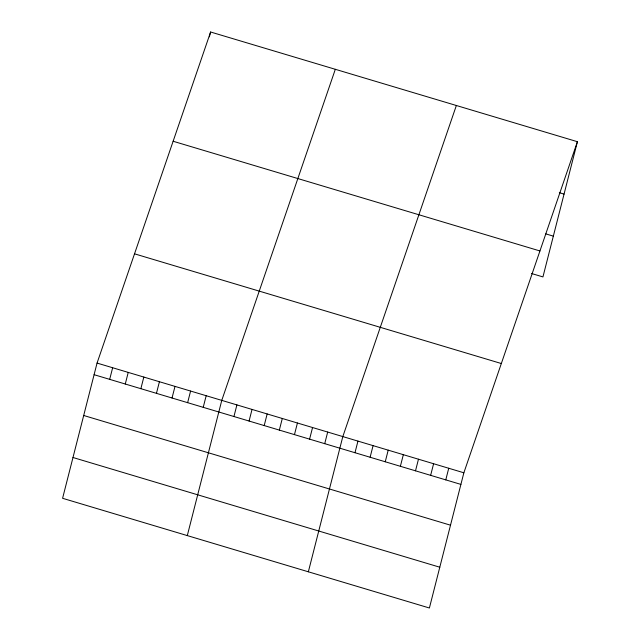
<?xml version="1.0" encoding="UTF-8"?>
<svg xmlns="http://www.w3.org/2000/svg" width="640" height="640" viewBox="0 0 640 640"><rect width="100%" height="100%" fill="white"/><g stroke="black" fill="none" stroke-linecap="round" stroke-linejoin="round"><path stroke-width="0.96" d="M97.056 363.08L62.592 498.296L429.4 608L463.864 472.784L577.408 141.704L210.6 32L97.056 363.08L463.864 472.784M109.68 379.36L112.648 367.744M209.368 36.84L210.6 32M125.272 384.024L128.232 372.4M140.864 388.688L143.824 377.064M156.456 393.344L159.416 381.728M172.04 398.008L175 386.392M187.632 402.672L190.592 391.056M203.224 407.336L206.184 395.712M187.304 535.592L221.768 400.376L335.32 69.296M233.944 416.52L236.904 404.904M249.072 421.048L252.032 409.432M264.2 425.576L267.16 413.952M279.336 430.096L282.296 418.48M294.464 434.624L297.424 423.008M309.592 439.152L312.56 427.528M324.728 443.672L327.688 432.056M308.352 571.8L342.816 436.584L456.36 105.504M354.984 452.728L357.952 441.104M370.12 457.248L373.08 445.632M385.248 461.776L388.208 450.16M400.376 466.304L403.344 454.68M415.512 470.824L418.472 459.208M430.64 475.352L433.6 463.736M445.776 479.88L448.736 468.256M577.408 141.704L542.944 276.92L531.592 273.528M559.32 192.696L564.048 194.112M545.776 233.872L553.344 236.136M173.128 141.256L539.936 250.96M134.528 253.824L501.336 363.528M94.096 374.696L460.904 484.4M83.696 415.488L450.504 525.192M72.984 457.504L439.792 567.216"/></g></svg>
